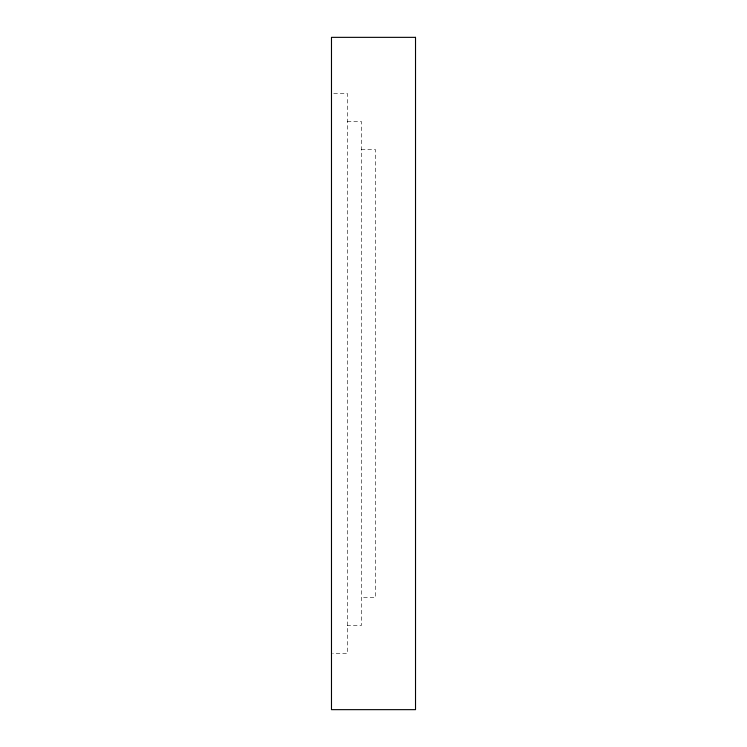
<?xml version="1.0" encoding="UTF-8"?>
<svg xmlns="http://www.w3.org/2000/svg" width="747" height="747" viewBox="0 0 747 747"><rect width="100%" height="100%" fill="white"/><g stroke="black" fill="none" stroke-linecap="round" stroke-linejoin="round"><path stroke-width="0.56" stroke-dasharray="3.73 2.8" d="M333.741 93.375L347.28 93.375L347.28 653.625L332.611 653.625M347.28 121.388L361.287 121.388L361.287 625.612L347.28 625.612M361.287 149.4L375.293 149.4L375.293 597.6L361.287 597.6"/><path stroke-width="1.12" d="M415.519 37.35L331.481 37.35L331.481 709.65L415.519 709.65L415.519 37.35"/></g></svg>
